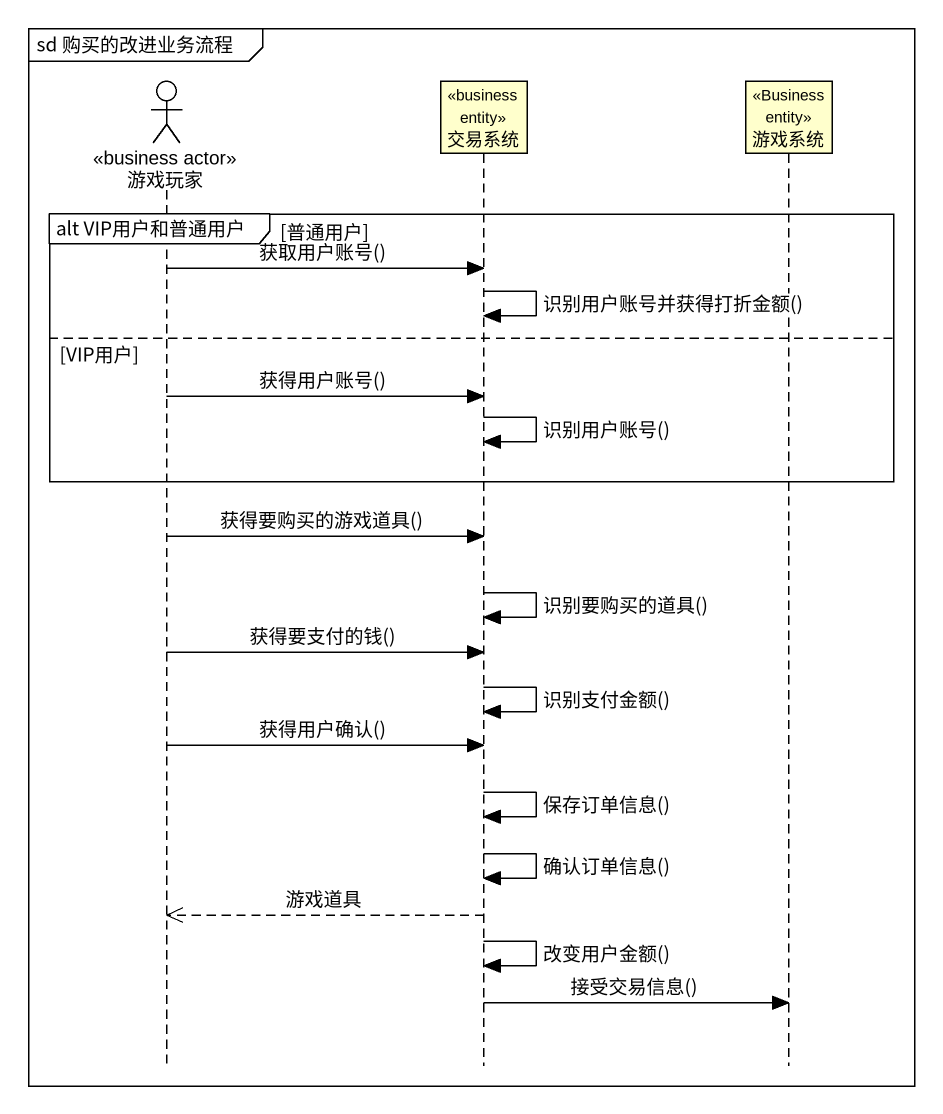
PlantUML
@startuml
mainframe sd 购买的改进业务流程
hide footbox
actor 游戏玩家 <<business actor>>
participant 交易系统 <<business entity>>
participant 游戏系统 <<Business entity>>

group alt VIP用户和普通用户 [普通用户]
  游戏玩家 -> 交易系统 : 获取用户账号()
  交易系统 -> 交易系统 : 识别用户账号并获得打折金额()
else VIP用户
  游戏玩家 -> 交易系统 : 获得用户账号()
  交易系统 -> 交易系统 : 识别用户账号()
end
游戏玩家 -> 交易系统 : 获得要购买的游戏道具()
交易系统 -> 交易系统 : 识别要购买的道具()
游戏玩家 -> 交易系统 : 获得要支付的钱()
交易系统 -> 交易系统 : 识别支付金额()
游戏玩家 -> 交易系统 : 获得用户确认()
交易系统 -> 交易系统 : 保存订单信息()
交易系统 -> 交易系统 : 确认订单信息()
交易系统 -->> 游戏玩家 : 游戏道具
交易系统 -> 交易系统 : 改变用户金额()
交易系统 -> 游戏系统 : 接受交易信息()
@enduml
